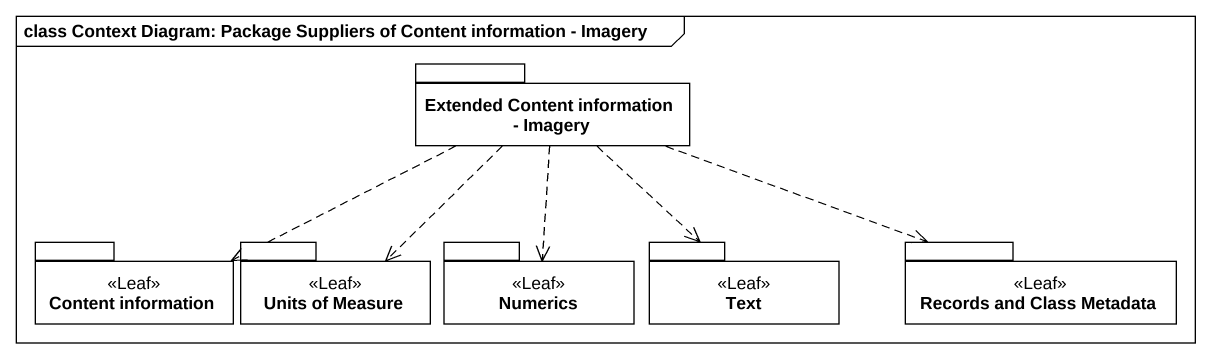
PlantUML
@startuml
mainframe class Context Diagram: Package Suppliers of Content information - Imagery
package "Extended Content information - Imagery" as Extended_Content {
}
package "Content information" as Content_information <<Leaf>> {
}
package "Units of Measure" as Units_of_Measure <<Leaf>> {
}
package Numerics <<Leaf>> {
}
package Text <<Leaf>> {
}
package "Records and Class Metadata" as Records_and_Class_Metadata <<Leaf>> {
}
Extended_Content .left.> Content_information
Extended_Content ..> Units_of_Measure
Extended_Content ..> Numerics
Extended_Content ..> Text
Extended_Content .right.> Records_and_Class_Metadata
@enduml
